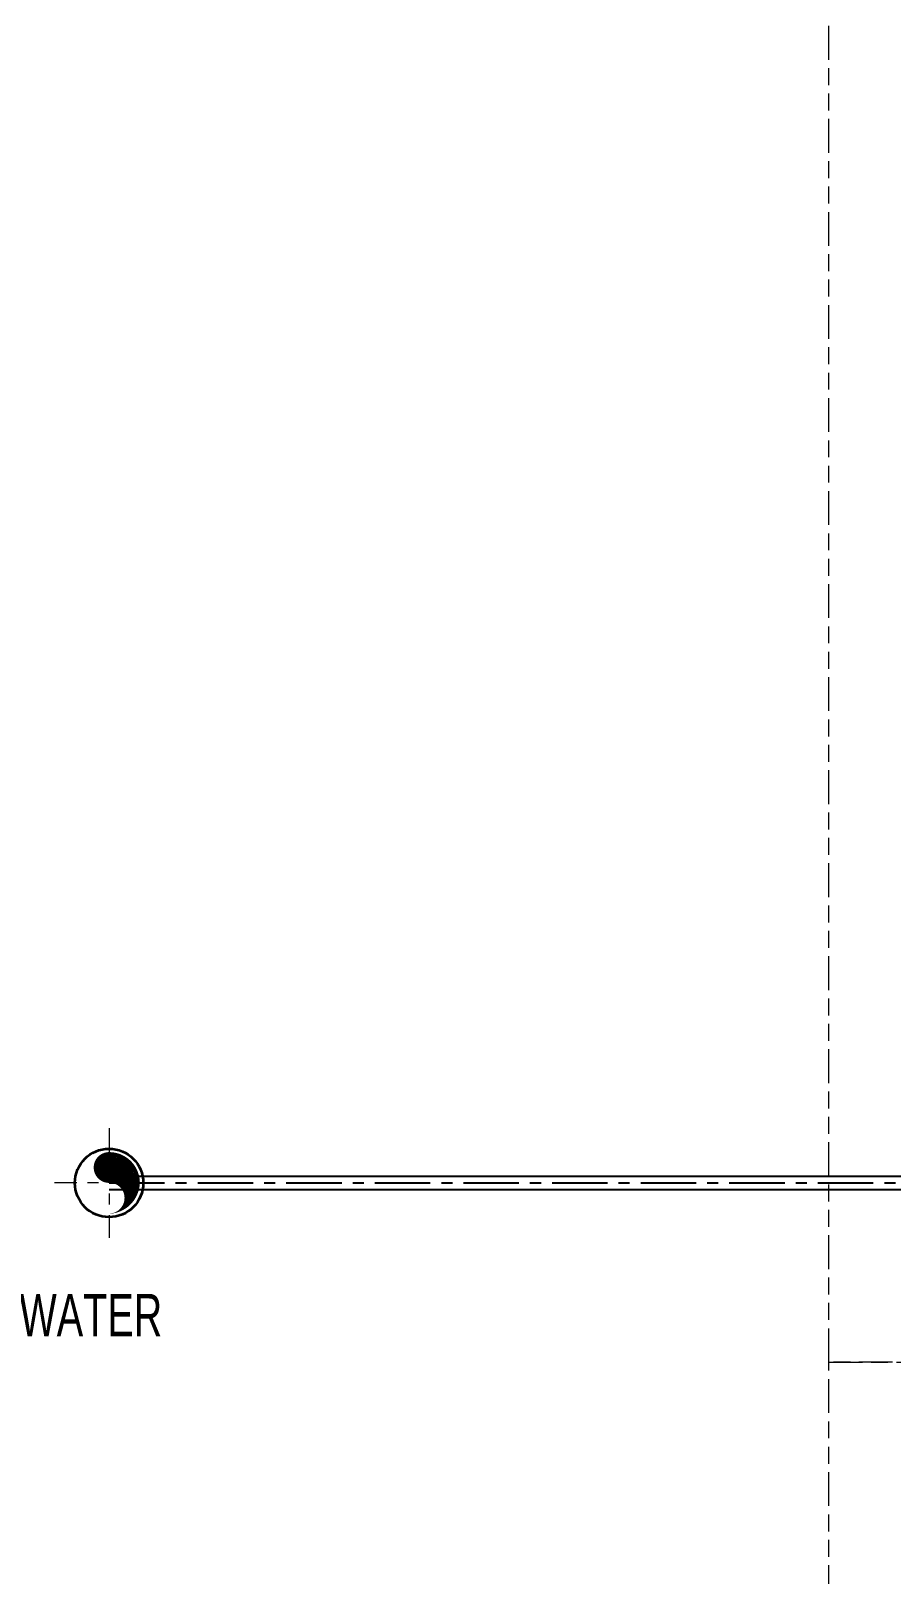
# Model space of a CAD drawing. Extents: x -234346 to 58427, y -132654 to -82394.
# Drawn here: x -207409 to -203337, y -106953 to -99654 of the extents above; entities that cross this region are included whole.
import ezdxf

# ---------------------------------------------------------------- set-up
doc = ezdxf.new("R2010")
doc.units = 0
doc.header["$LTSCALE"] = 8
for name, pattern in [('AXES', [50.8, 31.75, -6.35, 6.35, -6.35]), ('CENTER', [50.8, 31.75, -6.35, 6.35, -6.35]), ('Double dash', [55, 20, -5, 10, -5, 10, -5])]:
    doc.linetypes.add(name, pattern=pattern)
doc.layers.add('C-PROP-LINE-OTLN', color=7, linetype='Double dash', lineweight=9)
doc.layers.add('E-POWR-TEXT', color=6, linetype='Continuous', lineweight=25)
for name, color, linetype in [('M-PB_PW', 4, 'Continuous'), ('SN-PSCW', 4, 'Continuous'), ('SN-PSCW-thin', 8, 'Continuous')]:
    doc.layers.add(name, color=color, linetype=linetype)
doc.styles.add('DC_Elc_Romans', font='elc_romans.shx', dxfattribs={"width": 0.7})

msp = doc.modelspace()

# ---------------------------------------------------------------- linework, layer by layer
at = {"layer": 'C-PROP-LINE-OTLN', "color": 8}
for points in [[(-195410.3, -105950.9), (-203632.3, -105950.9), (-203632.3, -94564.1), (-195410.3, -94564.1)], [(-195410.3, -114550.9), (-203632.3, -114550.9), (-203632.3, -105950.9), (-195410.3, -105950.9)]]:
    msp.add_lwpolyline(points, close=True, dxfattribs=at)
at = {"layer": 'M-PB_PW', "lineweight": -3, "ltscale": 1.032}
for p, q in [((-207039, -105071.5), (-202957.5, -105071.5)), ((-207039, -105134.5), (-202957.5, -105134.5))]:
    msp.add_line(p, q, dxfattribs=at)
at = {"layer": 'M-PB_PW', "color": 9, "linetype": 'CENTER', "lineweight": -3, "ltscale": 1.032}
msp.add_line((-207039, -105103), (-202957.5, -105103), dxfattribs=at)
at = {"layer": 'SN-PSCW', "lineweight": 35, "ltscale": 1.014}
msp.add_circle((-207039, -105103), 161.9, dxfattribs=at)
at = {"layer": 'SN-PSCW-thin', "linetype": 'AXES', "lineweight": 20, "ltscale": 1.014}
for p, q in [((-207039, -104843.9), (-207039, -105362.1)), ((-206779.9, -105103), (-207298.1, -105103))]:
    msp.add_line(p, q, dxfattribs=at)
at = {"layer": 'SN-PSCW-thin', "linetype": 'Continuous', "lineweight": 20, "ltscale": 1.014}
msp.add_lwpolyline([(-207039, -104966.9, 19.4, 19.4, -0.414214), (-206902.9, -105103, 19.4, 0, -0.394163), (-207039, -105248.7, 0, 19.4, 1.001955), (-207039, -105093.3, 0, 0, 0), (-207039, -105066.5, 72.9, 72.9, -1), (-207039, -104993.7, 0, 0, 0), (-207075.4, -105030.1, 0, 0, 0), (-207039, -105030.1, 106.9, 106.9, -0.414214), (-206966.1, -105103, 0, 0, 0), (-206971, -105066.5, 97.2, 0, -0.468375), (-206990.4, -105235, 0, 0, -0.468375)], format="xyseb", dxfattribs=at)

# ---------------------------------------------------------------- texts
at = {"layer": 'E-POWR-TEXT', "insert": (-208077.3, -105827.9), "char_height": 200, "width": 4301.728, "attachment_point": 7, "style": 'DC_Elc_Romans'}
msp.add_mtext('WELL  WATER', dxfattribs=at)

doc.saveas('drawing.dxf')
